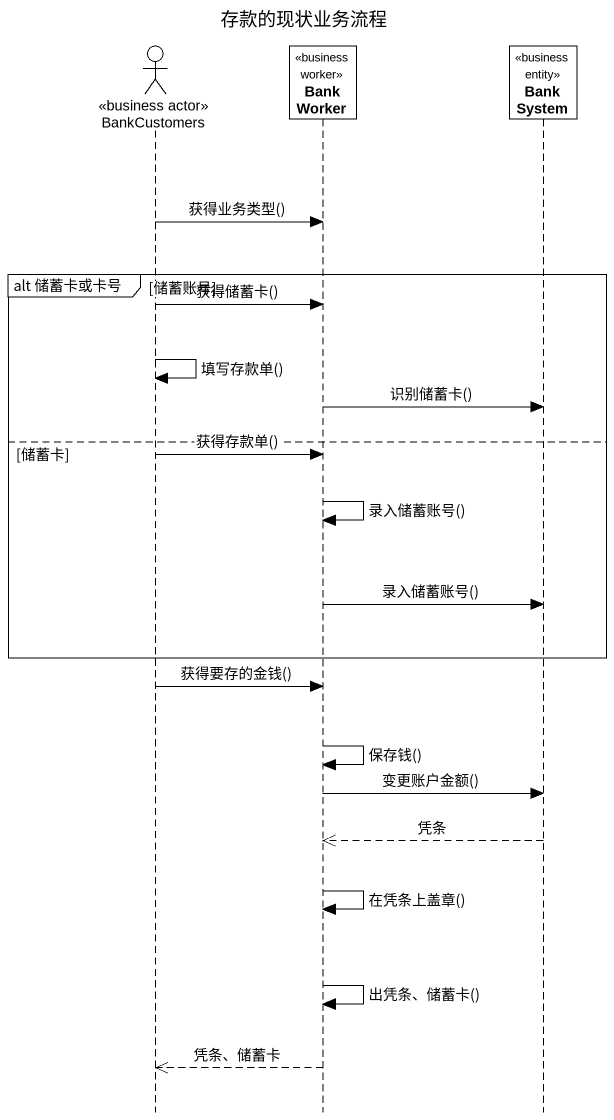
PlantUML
@startuml
title 存款的现状业务流程
hide footbox
actor BankCustomers <<business actor>>
participant BankWorker <<business worker>>
participant BankSystem <<business entity>>

BankCustomers -> BankWorker : 获得业务类型()
group alt 储蓄卡或卡号 [储蓄账号]
  BankCustomers -> BankWorker : 获得储蓄卡()
  BankCustomers -> BankCustomers : 填写存款单()
  BankWorker -> BankSystem : 识别储蓄卡()
else 储蓄卡
  BankCustomers -> BankWorker : 获得存款单()
  BankWorker -> BankWorker : 录入储蓄账号()
  BankWorker -> BankSystem : 录入储蓄账号()
end
BankCustomers -> BankWorker : 获得要存的金钱()
BankWorker -> BankWorker : 保存钱()
BankWorker -> BankSystem : 变更账户金额()
BankSystem -->> BankWorker : 凭条
BankWorker -> BankWorker : 在凭条上盖章()
BankWorker -> BankWorker : 出凭条、储蓄卡()
BankWorker -->> BankCustomers : 凭条、储蓄卡
@enduml
